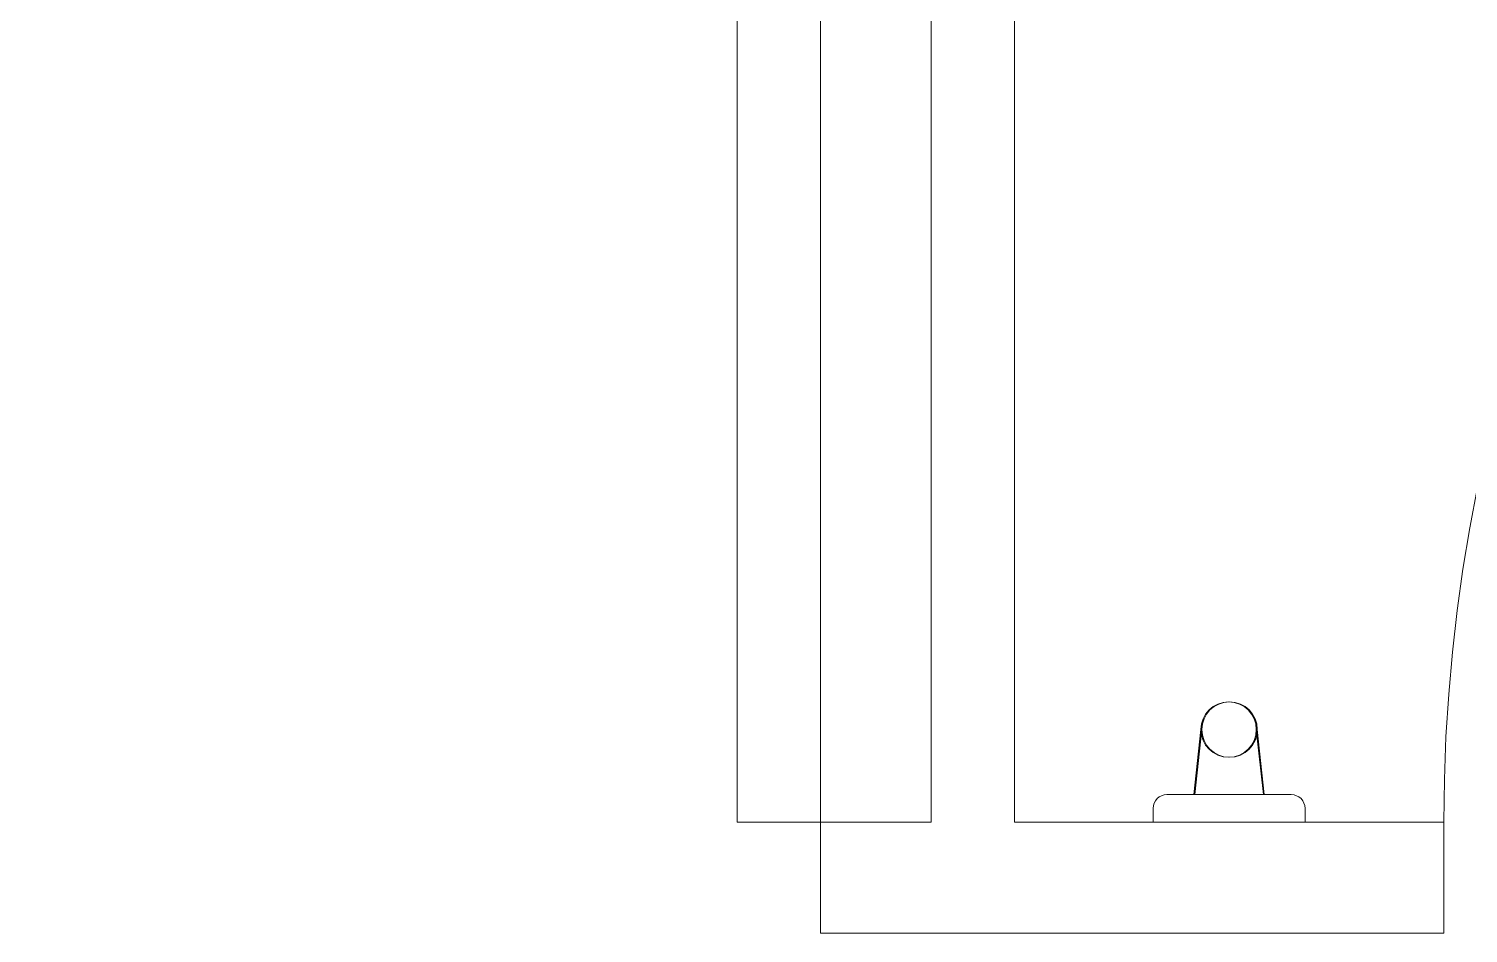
# Model space of a CAD drawing. Header units: millimetres. Extents: x 867 to 1330, y 209 to 507.
# Drawn here: x 1185.08 to 1185.599, y 446.023 to 446.349 of the extents above; entities that cross this region are included whole.
import ezdxf

# ---------------------------------------------------------------- set-up
doc = ezdxf.new("R2010")
doc.units = ezdxf.units.MM
doc.header["$LTSCALE"] = 5
doc.layers.add('I-ARQ', color=8, linetype='Continuous', lineweight=0)

msp = doc.modelspace()

# ---------------------------------------------------------------- linework, layer by layer
at = {"layer": 'I-ARQ'}
for p, q in [((1185.40566, 447.27254), (1185.40566, 446.06254)), ((1185.43566, 447.27254), (1185.43566, 446.06254)), ((1185.33566, 446.66254), (1185.33566, 446.06254)), ((1185.36566, 446.06254), (1185.36566, 446.66254)), ((1185.50046, 446.07254), (1185.50299, 446.096)), ((1185.50081, 446.07254), (1185.50333, 446.096)), ((1185.52552, 446.07254), (1185.52299, 446.096)), ((1185.52586, 446.07254), (1185.52333, 446.096)), ((1185.53558, 446.07254), (1185.49075, 446.07254)), ((1185.49075, 446.07254), (1185.53558, 446.07254)), ((1185.48575, 446.06254), (1185.48575, 446.06754)), ((1185.48575, 446.06254), (1185.48575, 446.06754)), ((1185.54058, 446.06254), (1185.54058, 446.06754)), ((1185.54058, 446.06254), (1185.54058, 446.06754)), ((1185.40566, 446.06254), (1185.33566, 446.06254)), ((1185.33566, 446.06254), (1185.36566, 446.06254)), ((1185.36566, 446.06254), (1185.36566, 446.02254)), ((1185.59066, 446.06254), (1185.43566, 446.06254)), ((1185.54058, 446.06254), (1185.48575, 446.06254)), ((1185.48575, 446.06254), (1185.54058, 446.06254)), ((1185.59066, 446.06254), (1185.59066, 446.02254)), ((1185.40566, 446.02254), (1185.36566, 446.02254)), ((1185.40566, 446.02254), (1185.59066, 446.02254))]:
    msp.add_line(p, q, dxfattribs=at)
for centre in [(1185.51299, 446.096), (1185.51333, 446.096)]:
    msp.add_circle(centre, 0.01, dxfattribs=at)
for centre, radius, start, end in [((1185.36566, 446.06254), 0.6, 90, 180), ((1186.19066, 446.06254), 0.6, 90, 180), ((1185.49075, 446.06754), 0.005, 90, 180), ((1185.49075, 446.06754), 0.005, 90, 180), ((1185.53558, 446.06754), 0.005, 0, 90), ((1185.53558, 446.06754), 0.005, 360, 90)]:
    msp.add_arc(centre, radius, start, end, dxfattribs=at)

doc.saveas('drawing.dxf')
